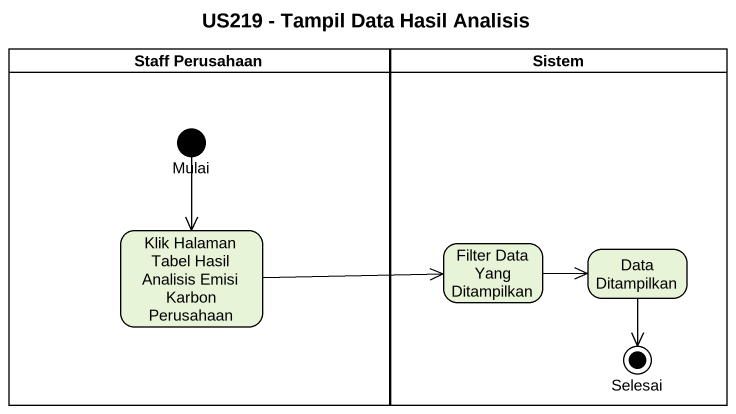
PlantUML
@startuml
title US219 - Tampil Data Hasil Analisis
hide empty description
state "Staff Perusahaan" as Staff_Perusahaan <<partition>> {
  state Mulai <<start>>
  state "Klik Halaman Tabel Hasil Analisis Emisi Karbon Perusahaan" as Klik_Halaman_Tabel_Hasil
}
state Sistem <<partition>> {
  state "Filter Data Yang Ditampilkan" as Filter_Data_Yang_Ditampilkan
  state "Data Ditampilkan" as Data_Ditampilkan
  state Selesai <<end>>
}
Mulai --> Klik_Halaman_Tabel_Hasil
Klik_Halaman_Tabel_Hasil -right-> Filter_Data_Yang_Ditampilkan
Filter_Data_Yang_Ditampilkan -right-> Data_Ditampilkan
Data_Ditampilkan --> Selesai
@enduml
